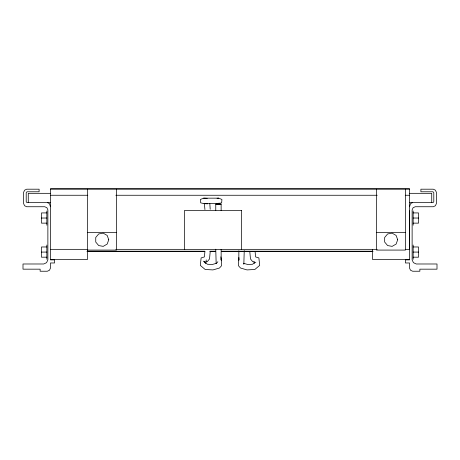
<?xml version="1.0" encoding="UTF-8"?>
<svg xmlns="http://www.w3.org/2000/svg" width="460" height="460" viewBox="0 0 460 460"><rect width="100%" height="100%" fill="white"/><g stroke="black" fill="none" stroke-linecap="round" stroke-linejoin="round"><path stroke-width="0.69" d="M215.763 249.205L216.154 263.603M215.763 210.594L215.763 204.154L221.133 204.154L221.133 210.617M221.128 249.377L221.179 260.199L221.041 258.853M409.549 248.659L409.549 210.864M238.872 250.815L238.82 260.199L238.958 258.853M244.237 250.637L243.834 264.258M204.907 251.511L204.389 256.933L201.129 257.916L200.307 265.391L205.177 269.491L212.992 269.916L219.477 268.025L221.542 265.73L221.455 260.832L220.834 256.835M210.168 252.057L209.524 258.923L207.42 261.539L205.47 262.125M238.889 257.462L238.458 265.73L240.522 268.025L247.008 269.916L254.823 269.491L259.693 265.391L258.871 257.916L255.611 256.933L255.093 251.511M206.27 259.906L205.666 263.511L203.699 261.148L207.385 264.253L212.232 264.511L216.499 263.269L217.879 261.734M409.549 206.741L410.527 203.59L412.643 202.613M254.719 262.476L252.615 264.253L247.767 264.511L243.501 263.269M218.327 203.642L221.657 202.848L221.921 199.462L218.759 198.162L216.786 198.162L203.625 198.162L200.41 199.456L200.681 202.837L204.056 203.642L207.529 203.82L206.218 203.504M216.643 203.751L219.282 203.113M217.068 198.271L218.759 198.162M221.133 204.154L215.763 204.154M46.839 212.911L41.475 212.934L41.475 223.146L46.839 223.129M41.475 218.04L46.839 218.023M46.839 246.962L41.475 246.986L41.475 257.197L46.839 257.18M41.475 252.091L46.839 252.074M50.45 189.106L409.549 189.106M50.519 193.327L28.267 193.327L28.267 202.613M409.48 193.327L431.733 193.327L431.733 202.613M50.45 195.258L87.797 195.258M115.805 195.258L377.229 195.258M405.237 195.258L409.549 195.258M50.519 202.613L27.232 202.613L26.53 202.285L26.203 201.578L26.203 192.809L26.53 192.102L27.232 191.774L39.1 191.774L39.1 189.198L26.72 189.198L24.604 190.175L23.621 192.291L23.621 203.642L24.604 205.758L26.72 206.741L44.775 206.741L46.891 207.719L47.874 209.835L47.874 259.86L46.563 262.677L43.746 263.988L23 263.988L23 269.169L40.135 269.169L40.135 271.233L47.357 271.233L49.473 270.25L50.45 268.134L50.45 262.976L54.579 262.976L54.579 259.883L50.45 259.883L50.45 188.767L409.549 188.767L409.549 259.883L405.421 259.883L405.421 262.976L409.549 262.976L409.549 268.134L410.527 270.25L412.643 271.233L419.865 271.233L419.865 269.169L437 269.169L437 263.988L416.254 263.988L413.436 262.677L412.125 259.86L412.125 209.835L413.109 207.719L415.225 206.741L433.28 206.741L435.396 205.758L436.379 203.642L436.379 192.291L435.396 190.175L433.28 189.198L420.9 189.198L420.9 191.774L432.768 191.774L433.469 192.102L433.797 192.809L433.797 201.578L433.469 202.285L432.768 202.613L409.48 202.613M204.056 203.642L216.441 203.642M87.601 232.536L116.495 232.536M376.527 232.536L405.421 232.536M50.45 249.337L87.797 249.337M115.805 249.337L184.753 249.337M241.488 249.337L377.229 249.337M405.237 249.337L409.549 249.337M87.601 250.079L116.495 250.079L116.495 189.198M87.078 251.212L204.861 251.212M209.892 251.212L215.636 251.212M221.381 251.212L372.922 251.212M87.078 251.384L204.861 251.384M209.892 251.384L215.636 251.384M221.381 251.384L372.922 251.384M50.45 259.365L87.601 259.365L87.601 189.198M409.549 259.365L372.399 259.365L372.399 249.665M413.16 212.911L418.525 212.934L418.525 223.146L413.16 223.129M413.16 218.023L418.525 218.04M413.16 246.962L418.525 246.986L418.525 257.197L413.16 257.18M413.16 252.074L418.525 252.091M203.625 198.162L207.242 198.352M255.829 262.516L252.58 261.539L250.476 258.923L249.832 252.057M47.357 202.613L49.473 203.59L50.45 206.741M254.035 261.705L254.334 263.511M209.823 203.636L210.191 209.277M204.372 203.705L204.93 209.564M413.16 210.967L413.16 225.21M413.16 245.019L413.16 259.262M405.421 189.198L405.421 250.079L376.527 250.079L376.527 189.198M46.839 210.967L46.839 225.21M46.839 245.019L46.839 259.262M108.755 239.758L107.186 244.07L103.212 246.364L98.693 245.565L95.743 242.052L95.743 237.463L98.693 233.95L103.212 233.151L107.186 235.445L108.755 239.758M397.681 239.758L396.112 244.07L392.138 246.364L387.619 245.565L384.669 242.052L384.669 237.463L387.619 233.95L392.138 233.151L396.112 235.445L397.681 239.758M241.35 210.352L184.598 210.352L184.598 249.561L241.35 249.561L241.35 210.352"/></g></svg>
